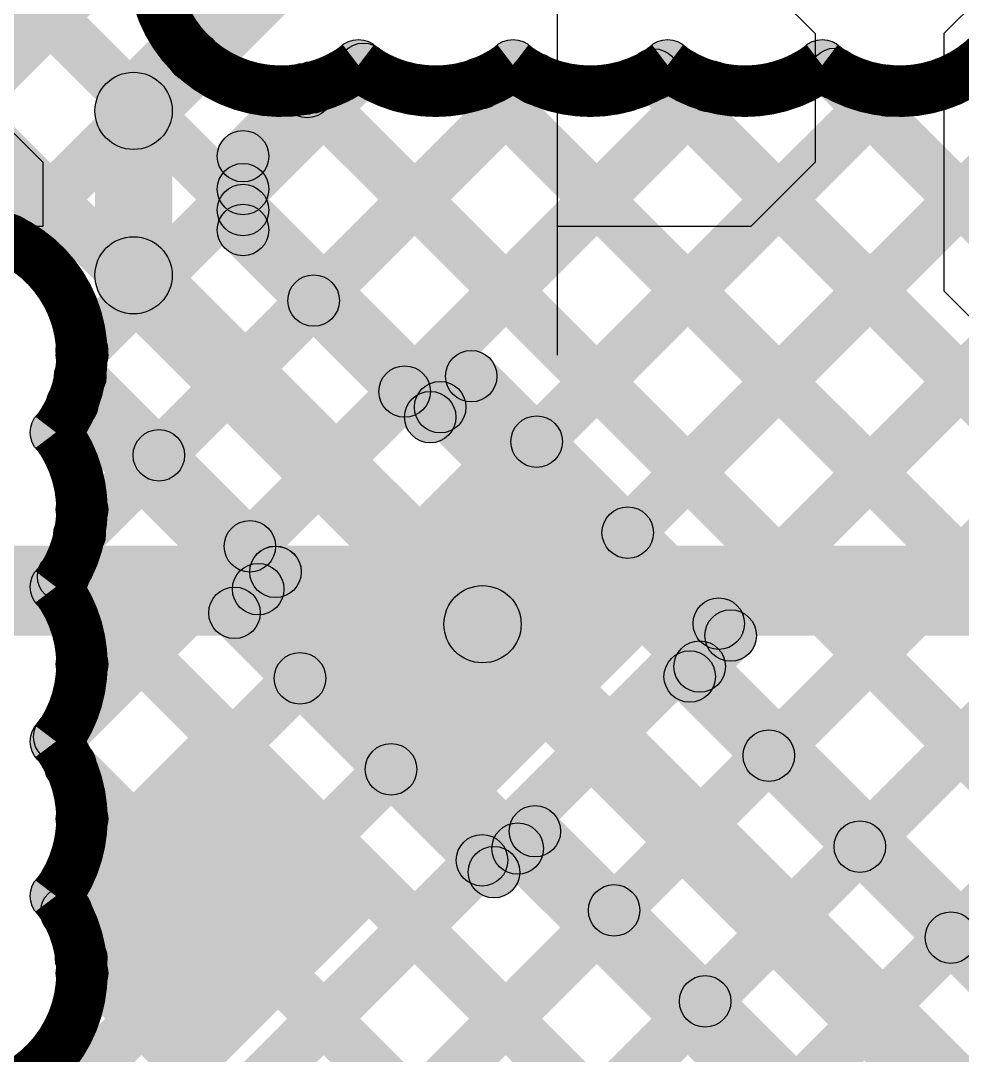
# Model space of a CAD drawing. Header units: millimetres. Extents: x -0.28 to 3.03, y -0.05 to 3.12.
# Drawn here: x 1.2905 to 1.4367, y 1.2132 to 1.374 of the extents above; entities that cross this region are included whole.
import ezdxf

# ---------------------------------------------------------------- set-up
doc = ezdxf.new("R2010")
doc.units = ezdxf.units.MM
doc.header["$MEASUREMENT"] = 0
for name, color, linetype in [('BottomLayer', 5, 'Continuous'), ('BottomPaste', 16, 'Continuous'), ('BottomSolder', 6, 'Continuous'), ('TopLayer', 1, 'Continuous'), ('TopOverlay', 2, 'Continuous')]:
    doc.layers.add(name, color=color, linetype=linetype)

# ---------------------------------------------------------------- blocks, each defined once
blk = doc.blocks.new('C__0603_B_82')
at = {"layer": 'BottomLayer'}
for points in [[(-0.045, -0.0175), (-0.045, 0.0175), (-0.015, 0.0175), (-0.015, -0.0175)], [(0.015, -0.0175), (0.015, 0.0175), (0.045, 0.0175), (0.045, -0.0175)]]:
    blk.add_hatch(color=5, dxfattribs=at).paths.add_polyline_path(points)
at = {"layer": 'BottomPaste'}
for points in [[(-0.045, -0.0175), (-0.045, 0.0175), (-0.015, 0.0175), (-0.015, -0.0175)], [(0.015, -0.0175), (0.015, 0.0175), (0.045, 0.0175), (0.045, -0.0175)]]:
    blk.add_hatch(color=16, dxfattribs=at).paths.add_polyline_path(points)
at = {"layer": 'BottomSolder'}
for points in [[(-0.04736, -0.01986), (-0.04736, 0.01986), (-0.01264, 0.01986), (-0.01264, -0.01986)], [(0.01264, -0.01986), (0.01264, 0.01986), (0.04736, 0.01986), (0.04736, -0.01986)]]:
    blk.add_hatch(color=6, dxfattribs=at).paths.add_polyline_path(points)

msp = doc.modelspace()

# ---------------------------------------------------------------- hatches: boundary and pattern name
at = {"layer": 'BottomLayer'}
for points in [[(1.38759, 1.29161), (1.38193, 1.29727), (1.47357, 1.3889), (1.47922, 1.38325)], [(1.31224, 1.35573), (1.30376, 1.36422), (1.32667, 1.38713), (1.33516, 1.37865)], [(1.40173, 1.27747), (1.39607, 1.28313), (1.4869, 1.37395), (1.49255, 1.36829)], [(1.32783, 1.34499), (1.32217, 1.35065), (1.34087, 1.36934), (1.34652, 1.36369)], [(1.32783, 1.34499), (1.32217, 1.35065), (1.34087, 1.36934), (1.34652, 1.36369)], [(1.38596, 1.36281), (1.39161, 1.36847), (1.469, 1.29108), (1.46334, 1.28542)], [(1.41415, 1.36291), (1.4198, 1.36856), (1.4704, 1.31797), (1.46474, 1.31231)], [(1.3388, 1.32767), (1.33314, 1.33333), (1.36759, 1.36778), (1.37325, 1.36213)], [(1.35294, 1.31353), (1.34728, 1.31919), (1.39471, 1.36662), (1.40037, 1.36096)], [(1.35903, 1.36145), (1.36469, 1.36711), (1.46803, 1.26377), (1.46237, 1.25812)], [(1.32783, 1.35011), (1.32217, 1.35576), (1.33285, 1.36644), (1.33851, 1.36078)], [(1.33213, 1.36007), (1.33779, 1.36572), (1.46763, 1.23589), (1.46197, 1.23023)], [(1.37344, 1.30575), (1.36779, 1.31141), (1.42232, 1.36594), (1.42798, 1.36029)], [(1.314, 1.33443), (1.302, 1.33443), (1.302, 1.35998), (1.314, 1.35998)], [(1.329, 1.34147), (1.321, 1.34147), (1.321, 1.35293), (1.329, 1.35293)], [(1.32217, 1.34175), (1.32783, 1.3474), (1.35846, 1.31677), (1.35281, 1.31111)], [(1.32217, 1.33864), (1.32783, 1.3443), (1.35691, 1.31522), (1.35125, 1.30956)], [(1.30376, 1.33018), (1.31224, 1.33867), (1.36646, 1.28446), (1.35797, 1.27597)], [(1.29687, 1.31586), (1.30253, 1.32151), (1.33287, 1.29117), (1.32721, 1.28552)], [(1.35691, 1.30956), (1.35125, 1.31521), (1.35762, 1.32158), (1.36327, 1.31592)], [(1.35762, 1.31592), (1.36327, 1.32158), (1.40358, 1.28127), (1.39792, 1.27562)], [(1.40951, 1.25696), (1.40385, 1.26262), (1.46412, 1.32289), (1.46977, 1.31723)], [(1.29567, 1.31168), (1.30133, 1.31733), (1.33018, 1.28848), (1.32452, 1.28283)], [(1.30243, 1.29131), (1.29677, 1.29696), (1.3091, 1.30929), (1.31475, 1.30363)], [(1.42365, 1.24282), (1.41799, 1.24848), (1.46573, 1.29622), (1.47139, 1.29056)], [(1.2993, 1.25989), (1.29364, 1.26555), (1.32324, 1.29515), (1.3289, 1.28949)], [(1.3265, 1.27915), (1.32085, 1.28481), (1.32721, 1.29117), (1.33287, 1.28552)], [(1.29424, 1.28483), (1.2999, 1.29048), (1.43083, 1.15955), (1.42517, 1.15389)], [(1.32085, 1.27915), (1.3265, 1.28481), (1.36681, 1.2445), (1.36115, 1.23885)], [(1.35797, 1.27597), (1.36646, 1.28446), (1.44924, 1.20167), (1.44076, 1.19318)], [(1.39721, 1.26925), (1.39156, 1.27491), (1.39792, 1.28127), (1.40358, 1.27562)], [(1.39156, 1.26925), (1.39721, 1.27491), (1.45983, 1.21229), (1.45417, 1.20664)], [(1.39311, 1.27081), (1.39877, 1.27646), (1.49222, 1.18301), (1.48656, 1.17735)], [(1.30037, 1.23268), (1.29471, 1.23834), (1.33102, 1.27464), (1.33667, 1.26898)], [(1.43779, 1.22868), (1.43213, 1.23433), (1.46261, 1.26481), (1.46827, 1.25916)], [(1.27767, 1.1817), (1.27202, 1.18735), (1.34516, 1.2605), (1.35082, 1.25484)], [(1.29535, 1.25543), (1.30101, 1.26109), (1.43083, 1.13127), (1.42517, 1.12561)], [(1.36681, 1.23885), (1.36115, 1.2445), (1.36752, 1.25087), (1.37317, 1.24521)], [(1.36752, 1.24521), (1.37317, 1.25087), (1.43083, 1.19321), (1.42517, 1.18756)], [(1.36483, 1.24252), (1.37048, 1.24818), (1.43083, 1.18783), (1.42517, 1.18218)], [(1.05743, 0.93317), (1.05177, 0.93883), (1.3593, 1.24636), (1.36496, 1.2407)], [(1.08572, 0.93317), (1.08006, 0.93883), (1.37981, 1.23858), (1.38546, 1.23292)], [(1.29702, 1.22548), (1.30267, 1.23114), (1.43083, 1.10298), (1.42517, 1.09732)], [(1.114, 0.93317), (1.10834, 0.93883), (1.39395, 1.22444), (1.39961, 1.21878)]]:
    msp.add_hatch(color=5, dxfattribs=at).paths.add_polyline_path(points)
h = msp.add_hatch(color=5, dxfattribs=at)
edge = h.paths.add_edge_path()
edge.add_arc((1.34292, 1.36707), 0.004, 0, 360)
h = msp.add_hatch(color=5, dxfattribs=at)
edge = h.paths.add_edge_path()
edge.add_arc((1.34292, 1.36707), 0.004, 0, 360)
h = msp.add_hatch(color=5, dxfattribs=at)
edge = h.paths.add_edge_path()
edge.add_arc((1.3437, 1.36651), 0.004, 0, 360)
h = msp.add_hatch(color=5, dxfattribs=at)
edge = h.paths.add_edge_path()
edge.add_arc((1.3437, 1.36651), 0.004, 0, 360)
h = msp.add_hatch(color=5, dxfattribs=at)
edge = h.paths.add_edge_path()
edge.add_arc((1.36694, 1.36707), 0.004, 0, 360)
h = msp.add_hatch(color=5, dxfattribs=at)
edge = h.paths.add_edge_path()
edge.add_arc((1.36694, 1.36707), 0.004, 0, 360)
h = msp.add_hatch(color=5, dxfattribs=at)
edge = h.paths.add_edge_path()
edge.add_arc((1.39095, 1.36707), 0.004, 0, 360)
h = msp.add_hatch(color=5, dxfattribs=at)
edge = h.paths.add_edge_path()
edge.add_arc((1.39095, 1.36707), 0.004, 0, 360)
h = msp.add_hatch(color=5, dxfattribs=at)
edge = h.paths.add_edge_path()
edge.add_arc((1.41497, 1.36707), 0.004, 0, 360)
h = msp.add_hatch(color=5, dxfattribs=at)
edge = h.paths.add_edge_path()
edge.add_arc((1.41497, 1.36707), 0.004, 0, 360)
h = msp.add_hatch(color=5, dxfattribs=at)
edge = h.paths.add_edge_path()
edge.add_arc((1.41697, 1.36573), 0.004, 0, 360)
h = msp.add_hatch(color=5, dxfattribs=at)
edge = h.paths.add_edge_path()
edge.add_arc((1.36186, 1.36428), 0.004, 0, 360)
h = msp.add_hatch(color=5, dxfattribs=at)
edge = h.paths.add_edge_path()
edge.add_arc((1.37042, 1.36495), 0.004, 0, 360)
h = msp.add_hatch(color=5, dxfattribs=at)
edge = h.paths.add_edge_path()
edge.add_arc((1.38878, 1.36564), 0.004, 0, 360)
h = msp.add_hatch(color=5, dxfattribs=at)
edge = h.paths.add_edge_path()
edge.add_arc((1.33496, 1.3629), 0.004, 0, 360)
h = msp.add_hatch(color=5, dxfattribs=at)
edge = h.paths.add_edge_path()
edge.add_arc((1.33568, 1.36361), 0.004, 0, 360)
h = msp.add_hatch(color=5, dxfattribs=at)
edge = h.paths.add_edge_path()
edge.add_arc((1.33568, 1.36361), 0.004, 0, 360)
h = msp.add_hatch(color=5, dxfattribs=at)
edge = h.paths.add_edge_path()
edge.add_arc((1.39754, 1.36379), 0.004, 0, 360)
h = msp.add_hatch(color=5, dxfattribs=at)
edge = h.paths.add_edge_path()
edge.add_arc((1.42515, 1.36312), 0.004, 0, 360)
h = msp.add_hatch(color=5, dxfattribs=at)
edge = h.paths.add_edge_path()
edge.add_arc((1.308, 1.35998), 0.006, 0, 360)
h = msp.add_hatch(color=5, dxfattribs=at)
edge = h.paths.add_edge_path()
edge.add_arc((1.308, 1.35998), 0.006, 0, 360)
h = msp.add_hatch(color=5, dxfattribs=at)
edge = h.paths.add_edge_path()
edge.add_arc((1.325, 1.35293), 0.004, 0, 360)
h = msp.add_hatch(color=5, dxfattribs=at)
edge = h.paths.add_edge_path()
edge.add_arc((1.325, 1.35293), 0.004, 0, 360)
h = msp.add_hatch(color=5, dxfattribs=at)
edge = h.paths.add_edge_path()
edge.add_arc((1.325, 1.34782), 0.004, 0, 360)
h = msp.add_hatch(color=5, dxfattribs=at)
edge = h.paths.add_edge_path()
edge.add_arc((1.325, 1.34782), 0.004, 0, 360)
h = msp.add_hatch(color=5, dxfattribs=at)
edge = h.paths.add_edge_path()
edge.add_arc((1.325, 1.34457), 0.004, 0, 360)
h = msp.add_hatch(color=5, dxfattribs=at)
edge = h.paths.add_edge_path()
edge.add_arc((1.325, 1.34147), 0.004, 0, 360)
h = msp.add_hatch(color=5, dxfattribs=at)
edge = h.paths.add_edge_path()
edge.add_arc((1.325, 1.34147), 0.004, 0, 360)
h = msp.add_hatch(color=5, dxfattribs=at)
edge = h.paths.add_edge_path()
edge.add_arc((1.308, 1.33443), 0.006, 0, 360)
h = msp.add_hatch(color=5, dxfattribs=at)
edge = h.paths.add_edge_path()
edge.add_arc((1.308, 1.33443), 0.006, 0, 360)
h = msp.add_hatch(color=5, dxfattribs=at)
edge = h.paths.add_edge_path()
edge.add_arc((1.33597, 1.3305), 0.004, 0, 360)
h = msp.add_hatch(color=5, dxfattribs=at)
edge = h.paths.add_edge_path()
edge.add_arc((1.2997, 1.31868), 0.004, 0, 360)
h = msp.add_hatch(color=5, dxfattribs=at)
edge = h.paths.add_edge_path()
edge.add_arc((1.2997, 1.31868), 0.004, 0, 360)
h = msp.add_hatch(color=5, dxfattribs=at)
edge = h.paths.add_edge_path()
edge.add_arc((1.36045, 1.31875), 0.004, 0, 360)
h = msp.add_hatch(color=5, dxfattribs=at)
edge = h.paths.add_edge_path()
edge.add_arc((1.36045, 1.31875), 0.004, 0, 360)
h = msp.add_hatch(color=5, dxfattribs=at)
edge = h.paths.add_edge_path()
edge.add_arc((1.35011, 1.31636), 0.004, 0, 360)
h = msp.add_hatch(color=5, dxfattribs=at)
edge = h.paths.add_edge_path()
edge.add_arc((1.2985, 1.3145), 0.004, 0, 360)
h = msp.add_hatch(color=5, dxfattribs=at)
edge = h.paths.add_edge_path()
edge.add_arc((1.35563, 1.31394), 0.004, 0, 360)
h = msp.add_hatch(color=5, dxfattribs=at)
edge = h.paths.add_edge_path()
edge.add_arc((1.35408, 1.31239), 0.004, 0, 360)
h = msp.add_hatch(color=5, dxfattribs=at)
edge = h.paths.add_edge_path()
edge.add_arc((1.35408, 1.31239), 0.004, 0, 360)
h = msp.add_hatch(color=5, dxfattribs=at)
edge = h.paths.add_edge_path()
edge.add_arc((1.29594, 1.31002), 0.004, 0, 360)
h = msp.add_hatch(color=5, dxfattribs=at)
edge = h.paths.add_edge_path()
edge.add_arc((1.29594, 1.31002), 0.004, 0, 360)
h = msp.add_hatch(color=5, dxfattribs=at)
edge = h.paths.add_edge_path()
edge.add_arc((1.37061, 1.30858), 0.004, 0, 360)
h = msp.add_hatch(color=5, dxfattribs=at)
edge = h.paths.add_edge_path()
edge.add_arc((1.31193, 1.30646), 0.004, 0, 360)
h = msp.add_hatch(color=5, dxfattribs=at)
edge = h.paths.add_edge_path()
edge.add_arc((1.29998, 1.29802), 0.004, 0, 360)
h = msp.add_hatch(color=5, dxfattribs=at)
edge = h.paths.add_edge_path()
edge.add_arc((1.29998, 1.29802), 0.004, 0, 360)
h = msp.add_hatch(color=5, dxfattribs=at)
edge = h.paths.add_edge_path()
edge.add_arc((1.2996, 1.29414), 0.004, 0, 360)
h = msp.add_hatch(color=5, dxfattribs=at)
edge = h.paths.add_edge_path()
edge.add_arc((1.38476, 1.29444), 0.004, 0, 360)
h = msp.add_hatch(color=5, dxfattribs=at)
edge = h.paths.add_edge_path()
edge.add_arc((1.32607, 1.29232), 0.004, 0, 360)
h = msp.add_hatch(color=5, dxfattribs=at)
edge = h.paths.add_edge_path()
edge.add_arc((1.29707, 1.28765), 0.004, 0, 360)
h = msp.add_hatch(color=5, dxfattribs=at)
edge = h.paths.add_edge_path()
edge.add_arc((1.33004, 1.28835), 0.004, 0, 360)
h = msp.add_hatch(color=5, dxfattribs=at)
edge = h.paths.add_edge_path()
edge.add_arc((1.33004, 1.28834), 0.004, 0, 360)
h = msp.add_hatch(color=5, dxfattribs=at)
edge = h.paths.add_edge_path()
edge.add_arc((1.29594, 1.28601), 0.004, 0, 360)
h = msp.add_hatch(color=5, dxfattribs=at)
edge = h.paths.add_edge_path()
edge.add_arc((1.29594, 1.28601), 0.004, 0, 360)
h = msp.add_hatch(color=5, dxfattribs=at)
edge = h.paths.add_edge_path()
edge.add_arc((1.32735, 1.28566), 0.004, 0, 360)
h = msp.add_hatch(color=5, dxfattribs=at)
edge = h.paths.add_edge_path()
edge.add_arc((1.36221, 1.28021), 0.006, 0, 360)
h = msp.add_hatch(color=5, dxfattribs=at)
edge = h.paths.add_edge_path()
edge.add_arc((1.36221, 1.28021), 0.006, 0, 360)
h = msp.add_hatch(color=5, dxfattribs=at)
edge = h.paths.add_edge_path()
edge.add_arc((1.32368, 1.28198), 0.004, 0, 360)
h = msp.add_hatch(color=5, dxfattribs=at)
edge = h.paths.add_edge_path()
edge.add_arc((1.32368, 1.28198), 0.004, 0, 360)
h = msp.add_hatch(color=5, dxfattribs=at)
edge = h.paths.add_edge_path()
edge.add_arc((1.3989, 1.2803), 0.004, 0, 360)
h = msp.add_hatch(color=5, dxfattribs=at)
edge = h.paths.add_edge_path()
edge.add_arc((1.40075, 1.27845), 0.004, 0, 360)
h = msp.add_hatch(color=5, dxfattribs=at)
edge = h.paths.add_edge_path()
edge.add_arc((1.40075, 1.27845), 0.004, 0, 360)
h = msp.add_hatch(color=5, dxfattribs=at)
edge = h.paths.add_edge_path()
edge.add_arc((1.29998, 1.274), 0.004, 0, 360)
h = msp.add_hatch(color=5, dxfattribs=at)
edge = h.paths.add_edge_path()
edge.add_arc((1.29998, 1.274), 0.004, 0, 360)
h = msp.add_hatch(color=5, dxfattribs=at)
edge = h.paths.add_edge_path()
edge.add_arc((1.39594, 1.27363), 0.004, 0, 360)
h = msp.add_hatch(color=5, dxfattribs=at)
edge = h.paths.add_edge_path()
edge.add_arc((1.33385, 1.27181), 0.004, 0, 360)
h = msp.add_hatch(color=5, dxfattribs=at)
edge = h.paths.add_edge_path()
edge.add_arc((1.39439, 1.27208), 0.004, 0, 360)
h = msp.add_hatch(color=5, dxfattribs=at)
edge = h.paths.add_edge_path()
edge.add_arc((1.39439, 1.27208), 0.004, 0, 360)
h = msp.add_hatch(color=5, dxfattribs=at)
edge = h.paths.add_edge_path()
edge.add_arc((1.29594, 1.26199), 0.004, 0, 360)
h = msp.add_hatch(color=5, dxfattribs=at)
edge = h.paths.add_edge_path()
edge.add_arc((1.29594, 1.26199), 0.004, 0, 360)
h = msp.add_hatch(color=5, dxfattribs=at)
edge = h.paths.add_edge_path()
edge.add_arc((1.29647, 1.26272), 0.004, 0, 360)
h = msp.add_hatch(color=5, dxfattribs=at)
edge = h.paths.add_edge_path()
edge.add_arc((1.40668, 1.25979), 0.004, 0, 360)
h = msp.add_hatch(color=5, dxfattribs=at)
edge = h.paths.add_edge_path()
edge.add_arc((1.29818, 1.25826), 0.004, 0, 360)
h = msp.add_hatch(color=5, dxfattribs=at)
edge = h.paths.add_edge_path()
edge.add_arc((1.34799, 1.25767), 0.004, 0, 360)
h = msp.add_hatch(color=5, dxfattribs=at)
edge = h.paths.add_edge_path()
edge.add_arc((1.29998, 1.24998), 0.004, 0, 360)
h = msp.add_hatch(color=5, dxfattribs=at)
edge = h.paths.add_edge_path()
edge.add_arc((1.29998, 1.24998), 0.004, 0, 360)
h = msp.add_hatch(color=5, dxfattribs=at)
edge = h.paths.add_edge_path()
edge.add_arc((1.37034, 1.24804), 0.004, 0, 360)
h = msp.add_hatch(color=5, dxfattribs=at)
edge = h.paths.add_edge_path()
edge.add_arc((1.37034, 1.24804), 0.004, 0, 360)
h = msp.add_hatch(color=5, dxfattribs=at)
edge = h.paths.add_edge_path()
edge.add_arc((1.36766, 1.24535), 0.004, 0, 360)
h = msp.add_hatch(color=5, dxfattribs=at)
edge = h.paths.add_edge_path()
edge.add_arc((1.42082, 1.24565), 0.004, 0, 360)
h = msp.add_hatch(color=5, dxfattribs=at)
edge = h.paths.add_edge_path()
edge.add_arc((1.36213, 1.24353), 0.004, 0, 360)
h = msp.add_hatch(color=5, dxfattribs=at)
edge = h.paths.add_edge_path()
edge.add_arc((1.36398, 1.24168), 0.004, 0, 360)
h = msp.add_hatch(color=5, dxfattribs=at)
edge = h.paths.add_edge_path()
edge.add_arc((1.36398, 1.24168), 0.004, 0, 360)
h = msp.add_hatch(color=5, dxfattribs=at)
edge = h.paths.add_edge_path()
edge.add_arc((1.29594, 1.23798), 0.004, 0, 360)
h = msp.add_hatch(color=5, dxfattribs=at)
edge = h.paths.add_edge_path()
edge.add_arc((1.29594, 1.23798), 0.004, 0, 360)
h = msp.add_hatch(color=5, dxfattribs=at)
edge = h.paths.add_edge_path()
edge.add_arc((1.29754, 1.23551), 0.004, 0, 360)
h = msp.add_hatch(color=5, dxfattribs=at)
edge = h.paths.add_edge_path()
edge.add_arc((1.38264, 1.23575), 0.004, 0, 360)
h = msp.add_hatch(color=5, dxfattribs=at)
edge = h.paths.add_edge_path()
edge.add_arc((1.43496, 1.23151), 0.004, 0, 360)
h = msp.add_hatch(color=5, dxfattribs=at)
edge = h.paths.add_edge_path()
edge.add_arc((1.29985, 1.22831), 0.004, 0, 360)
h = msp.add_hatch(color=5, dxfattribs=at)
edge = h.paths.add_edge_path()
edge.add_arc((1.29998, 1.22597), 0.004, 0, 360)
h = msp.add_hatch(color=5, dxfattribs=at)
edge = h.paths.add_edge_path()
edge.add_arc((1.29998, 1.22597), 0.004, 0, 360)
h = msp.add_hatch(color=5, dxfattribs=at)
edge = h.paths.add_edge_path()
edge.add_arc((1.39678, 1.22161), 0.004, 0, 360)
at = {"layer": 'TopLayer'}
for points in [[(1.27723, 1.35096), (1.27157, 1.35661), (1.30382, 1.38886), (1.30947, 1.3832)], [(1.27767, 1.1817), (1.27202, 1.18735), (1.47357, 1.3889), (1.47922, 1.38325)], [(1.2807, 1.38322), (1.28636, 1.38888), (1.49222, 1.18301), (1.48656, 1.17735)], [(1.26343, 1.13917), (1.25777, 1.14483), (1.4869, 1.37395), (1.49255, 1.36829)], [(1.29162, 1.33707), (1.28597, 1.34273), (1.31449, 1.37125), (1.32014, 1.36559)], [(1.27267, 1.36296), (1.27833, 1.36862), (1.48812, 1.15883), (1.48246, 1.15317)], [(1.3028, 1.31996), (1.29714, 1.32562), (1.34087, 1.36934), (1.34652, 1.36369)], [(1.38596, 1.36281), (1.39161, 1.36847), (1.469, 1.29108), (1.46334, 1.28542)], [(1.41415, 1.36291), (1.4198, 1.36856), (1.4704, 1.31797), (1.46474, 1.31231)], [(1.2993, 1.25989), (1.29364, 1.26555), (1.39471, 1.36662), (1.40037, 1.36096)], [(1.30243, 1.29131), (1.29677, 1.29696), (1.36759, 1.36778), (1.37325, 1.36213)], [(1.30243, 1.29131), (1.29677, 1.29696), (1.36759, 1.36778), (1.37325, 1.36213)], [(1.35903, 1.36145), (1.36469, 1.36711), (1.46803, 1.26377), (1.46237, 1.25812)], [(1.30037, 1.23268), (1.29471, 1.23834), (1.42232, 1.36594), (1.42798, 1.36029)], [(1.33167, 1.36053), (1.33733, 1.36619), (1.46763, 1.23589), (1.46197, 1.23023)], [(1.30572, 1.15317), (1.30006, 1.15883), (1.46412, 1.32289), (1.46977, 1.31723)], [(1.29567, 1.31168), (1.30133, 1.31733), (1.45983, 1.15883), (1.45418, 1.15317)], [(1.334, 1.15317), (1.32834, 1.15883), (1.46573, 1.29622), (1.47139, 1.29056)], [(1.29424, 1.28483), (1.2999, 1.29048), (1.43155, 1.15883), (1.42589, 1.15317)], [(1.36228, 1.15317), (1.35663, 1.15883), (1.46261, 1.26481), (1.46827, 1.25916)], [(1.29535, 1.25543), (1.30101, 1.26109), (1.40327, 1.15883), (1.39761, 1.15317)], [(1.29702, 1.22548), (1.30267, 1.23114), (1.37498, 1.15883), (1.36932, 1.15317)]]:
    msp.add_hatch(color=1, dxfattribs=at).paths.add_polyline_path(points)
h = msp.add_hatch(color=1, dxfattribs=at)
edge = h.paths.add_edge_path()
edge.add_arc((1.31732, 1.36842), 0.004, 0, 360)
h = msp.add_hatch(color=1, dxfattribs=at)
edge = h.paths.add_edge_path()
edge.add_arc((1.34292, 1.36707), 0.004, 0, 360)
h = msp.add_hatch(color=1, dxfattribs=at)
edge = h.paths.add_edge_path()
edge.add_arc((1.34292, 1.36707), 0.004, 0, 360)
h = msp.add_hatch(color=1, dxfattribs=at)
edge = h.paths.add_edge_path()
edge.add_arc((1.3437, 1.36651), 0.004, 0, 360)
h = msp.add_hatch(color=1, dxfattribs=at)
edge = h.paths.add_edge_path()
edge.add_arc((1.36694, 1.36707), 0.004, 0, 360)
h = msp.add_hatch(color=1, dxfattribs=at)
edge = h.paths.add_edge_path()
edge.add_arc((1.36694, 1.36707), 0.004, 0, 360)
h = msp.add_hatch(color=1, dxfattribs=at)
edge = h.paths.add_edge_path()
edge.add_arc((1.39095, 1.36707), 0.004, 0, 360)
h = msp.add_hatch(color=1, dxfattribs=at)
edge = h.paths.add_edge_path()
edge.add_arc((1.39095, 1.36707), 0.004, 0, 360)
h = msp.add_hatch(color=1, dxfattribs=at)
edge = h.paths.add_edge_path()
edge.add_arc((1.41497, 1.36707), 0.004, 0, 360)
h = msp.add_hatch(color=1, dxfattribs=at)
edge = h.paths.add_edge_path()
edge.add_arc((1.41497, 1.36707), 0.004, 0, 360)
h = msp.add_hatch(color=1, dxfattribs=at)
edge = h.paths.add_edge_path()
edge.add_arc((1.41697, 1.36573), 0.004, 0, 360)
h = msp.add_hatch(color=1, dxfattribs=at)
edge = h.paths.add_edge_path()
edge.add_arc((1.36186, 1.36428), 0.004, 0, 360)
h = msp.add_hatch(color=1, dxfattribs=at)
edge = h.paths.add_edge_path()
edge.add_arc((1.37042, 1.36495), 0.004, 0, 360)
h = msp.add_hatch(color=1, dxfattribs=at)
edge = h.paths.add_edge_path()
edge.add_arc((1.37042, 1.36495), 0.004, 0, 360)
h = msp.add_hatch(color=1, dxfattribs=at)
edge = h.paths.add_edge_path()
edge.add_arc((1.38878, 1.36564), 0.004, 0, 360)
h = msp.add_hatch(color=1, dxfattribs=at)
edge = h.paths.add_edge_path()
edge.add_arc((1.3345, 1.36336), 0.004, 0, 360)
h = msp.add_hatch(color=1, dxfattribs=at)
edge = h.paths.add_edge_path()
edge.add_arc((1.39754, 1.36379), 0.004, 0, 360)
h = msp.add_hatch(color=1, dxfattribs=at)
edge = h.paths.add_edge_path()
edge.add_arc((1.42515, 1.36312), 0.004, 0, 360)
h = msp.add_hatch(color=1, dxfattribs=at)
edge = h.paths.add_edge_path()
edge.add_arc((1.28879, 1.3399), 0.004, 0, 360)
h = msp.add_hatch(color=1, dxfattribs=at)
edge = h.paths.add_edge_path()
edge.add_arc((1.29997, 1.32279), 0.004, 0, 360)
h = msp.add_hatch(color=1, dxfattribs=at)
edge = h.paths.add_edge_path()
edge.add_arc((1.29998, 1.32203), 0.004, 0, 360)
h = msp.add_hatch(color=1, dxfattribs=at)
edge = h.paths.add_edge_path()
edge.add_arc((1.29998, 1.32203), 0.004, 0, 360)
h = msp.add_hatch(color=1, dxfattribs=at)
edge = h.paths.add_edge_path()
edge.add_arc((1.2985, 1.3145), 0.004, 0, 360)
h = msp.add_hatch(color=1, dxfattribs=at)
edge = h.paths.add_edge_path()
edge.add_arc((1.29594, 1.31002), 0.004, 0, 360)
h = msp.add_hatch(color=1, dxfattribs=at)
edge = h.paths.add_edge_path()
edge.add_arc((1.29594, 1.31002), 0.004, 0, 360)
h = msp.add_hatch(color=1, dxfattribs=at)
edge = h.paths.add_edge_path()
edge.add_arc((1.29998, 1.29802), 0.004, 0, 360)
h = msp.add_hatch(color=1, dxfattribs=at)
edge = h.paths.add_edge_path()
edge.add_arc((1.29998, 1.29802), 0.004, 0, 360)
h = msp.add_hatch(color=1, dxfattribs=at)
edge = h.paths.add_edge_path()
edge.add_arc((1.2996, 1.29414), 0.004, 0, 360)
h = msp.add_hatch(color=1, dxfattribs=at)
edge = h.paths.add_edge_path()
edge.add_arc((1.2996, 1.29414), 0.004, 0, 360)
h = msp.add_hatch(color=1, dxfattribs=at)
edge = h.paths.add_edge_path()
edge.add_arc((1.29707, 1.28765), 0.004, 0, 360)
h = msp.add_hatch(color=1, dxfattribs=at)
edge = h.paths.add_edge_path()
edge.add_arc((1.29594, 1.28601), 0.004, 0, 360)
h = msp.add_hatch(color=1, dxfattribs=at)
edge = h.paths.add_edge_path()
edge.add_arc((1.29594, 1.28601), 0.004, 0, 360)
h = msp.add_hatch(color=1, dxfattribs=at)
edge = h.paths.add_edge_path()
edge.add_arc((1.29998, 1.274), 0.004, 0, 360)
h = msp.add_hatch(color=1, dxfattribs=at)
edge = h.paths.add_edge_path()
edge.add_arc((1.29998, 1.274), 0.004, 0, 360)
h = msp.add_hatch(color=1, dxfattribs=at)
edge = h.paths.add_edge_path()
edge.add_arc((1.29594, 1.26199), 0.004, 0, 360)
h = msp.add_hatch(color=1, dxfattribs=at)
edge = h.paths.add_edge_path()
edge.add_arc((1.29594, 1.26199), 0.004, 0, 360)
h = msp.add_hatch(color=1, dxfattribs=at)
edge = h.paths.add_edge_path()
edge.add_arc((1.29647, 1.26272), 0.004, 0, 360)
h = msp.add_hatch(color=1, dxfattribs=at)
edge = h.paths.add_edge_path()
edge.add_arc((1.29818, 1.25826), 0.004, 0, 360)
h = msp.add_hatch(color=1, dxfattribs=at)
edge = h.paths.add_edge_path()
edge.add_arc((1.29998, 1.24998), 0.004, 0, 360)
h = msp.add_hatch(color=1, dxfattribs=at)
edge = h.paths.add_edge_path()
edge.add_arc((1.29998, 1.24998), 0.004, 0, 360)
h = msp.add_hatch(color=1, dxfattribs=at)
edge = h.paths.add_edge_path()
edge.add_arc((1.29594, 1.23798), 0.004, 0, 360)
h = msp.add_hatch(color=1, dxfattribs=at)
edge = h.paths.add_edge_path()
edge.add_arc((1.29594, 1.23798), 0.004, 0, 360)
h = msp.add_hatch(color=1, dxfattribs=at)
edge = h.paths.add_edge_path()
edge.add_arc((1.29754, 1.23551), 0.004, 0, 360)
h = msp.add_hatch(color=1, dxfattribs=at)
edge = h.paths.add_edge_path()
edge.add_arc((1.29985, 1.22831), 0.004, 0, 360)
h = msp.add_hatch(color=1, dxfattribs=at)
edge = h.paths.add_edge_path()
edge.add_arc((1.29998, 1.22597), 0.004, 0, 360)
h = msp.add_hatch(color=1, dxfattribs=at)
edge = h.paths.add_edge_path()
edge.add_arc((1.29998, 1.22597), 0.004, 0, 360)
at = {"layer": 'TopOverlay'}
msp.add_hatch(color=2, dxfattribs=at).paths.add_polyline_path([(0.96257, 1.27843), (0.96257, 1.29243), (1.83043, 1.29243), (1.83043, 1.27843)])

# ---------------------------------------------------------------- linework, layer by layer
at = {"layer": 'BottomLayer', "const_width": 0.008}
for points in [[(1.44684, 1.38289, -0.62006), (1.41497, 1.36707)], [(1.34292, 1.36707, -0.102141), (1.33568, 1.36361)], [(1.36694, 1.36707, -0.336591), (1.34292, 1.36707)], [(1.39095, 1.36707, -0.336591), (1.36694, 1.36707)], [(1.41497, 1.36707, -0.336591), (1.39095, 1.36707)], [(1.2997, 1.31868, -0.120582), (1.29594, 1.31002)], [(1.29594, 1.31002, -0.163781), (1.29998, 1.29802)], [(1.29998, 1.29802, -0.163782), (1.29594, 1.28601)], [(1.29594, 1.28601, -0.163782), (1.29998, 1.274)], [(1.29998, 1.274, -0.163781), (1.29594, 1.26199)], [(1.29594, 1.26199, -0.163781), (1.29998, 1.24998)], [(1.29998, 1.24998, -0.163782), (1.29594, 1.23798)], [(1.29594, 1.23798, -0.163782), (1.29998, 1.22597)], [(1.29998, 1.22597, -0.48652), (1.2754, 1.20668)]]:
    msp.add_lwpolyline(points, format="xyb", dxfattribs=at)
at = {"layer": 'BottomLayer'}
for centre, radius in [((1.34292, 1.36707), 0.004), ((1.34292, 1.36707), 0.004), ((1.3437, 1.36651), 0.004), ((1.3437, 1.36651), 0.004), ((1.36694, 1.36707), 0.004), ((1.36694, 1.36707), 0.004), ((1.39095, 1.36707), 0.004), ((1.39095, 1.36707), 0.004), ((1.41497, 1.36707), 0.004), ((1.41497, 1.36707), 0.004), ((1.41697, 1.36573), 0.004), ((1.36186, 1.36428), 0.004), ((1.37042, 1.36495), 0.004), ((1.38878, 1.36564), 0.004), ((1.33496, 1.3629), 0.004), ((1.33568, 1.36361), 0.004), ((1.33568, 1.36361), 0.004), ((1.39754, 1.36379), 0.004), ((1.42515, 1.36312), 0.004), ((1.308, 1.35998), 0.006), ((1.308, 1.35998), 0.006), ((1.325, 1.35293), 0.004), ((1.325, 1.35293), 0.004), ((1.325, 1.34782), 0.004), ((1.325, 1.34782), 0.004), ((1.325, 1.34457), 0.004), ((1.325, 1.34147), 0.004), ((1.325, 1.34147), 0.004), ((1.308, 1.33443), 0.006), ((1.308, 1.33443), 0.006), ((1.33597, 1.3305), 0.004), ((1.2997, 1.31868), 0.004), ((1.2997, 1.31868), 0.004), ((1.36045, 1.31875), 0.004), ((1.36045, 1.31875), 0.004), ((1.35011, 1.31636), 0.004), ((1.2985, 1.3145), 0.004), ((1.35563, 1.31394), 0.004), ((1.35408, 1.31239), 0.004), ((1.35408, 1.31239), 0.004), ((1.29594, 1.31002), 0.004), ((1.29594, 1.31002), 0.004), ((1.37061, 1.30858), 0.004), ((1.31193, 1.30646), 0.004), ((1.29998, 1.29802), 0.004), ((1.29998, 1.29802), 0.004), ((1.2996, 1.29414), 0.004), ((1.38476, 1.29444), 0.004), ((1.32607, 1.29232), 0.004), ((1.29707, 1.28765), 0.004), ((1.33004, 1.28835), 0.004), ((1.33004, 1.28834), 0.004), ((1.29594, 1.28601), 0.004), ((1.29594, 1.28601), 0.004), ((1.32735, 1.28566), 0.004), ((1.36221, 1.28021), 0.006), ((1.36221, 1.28021), 0.006), ((1.32368, 1.28198), 0.004), ((1.32368, 1.28198), 0.004), ((1.3989, 1.2803), 0.004), ((1.40075, 1.27845), 0.004), ((1.40075, 1.27845), 0.004), ((1.29998, 1.274), 0.004), ((1.29998, 1.274), 0.004), ((1.39594, 1.27363), 0.004), ((1.33385, 1.27181), 0.004), ((1.39439, 1.27208), 0.004), ((1.39439, 1.27208), 0.004), ((1.29594, 1.26199), 0.004), ((1.29594, 1.26199), 0.004), ((1.29647, 1.26272), 0.004), ((1.40668, 1.25979), 0.004), ((1.29818, 1.25826), 0.004), ((1.34799, 1.25767), 0.004), ((1.29998, 1.24998), 0.004), ((1.29998, 1.24998), 0.004), ((1.37034, 1.24804), 0.004), ((1.37034, 1.24804), 0.004), ((1.36766, 1.24535), 0.004), ((1.42082, 1.24565), 0.004), ((1.36213, 1.24353), 0.004), ((1.36398, 1.24168), 0.004), ((1.36398, 1.24168), 0.004), ((1.29594, 1.23798), 0.004), ((1.29594, 1.23798), 0.004), ((1.29754, 1.23551), 0.004), ((1.38264, 1.23575), 0.004), ((1.43496, 1.23151), 0.004), ((1.29985, 1.22831), 0.004), ((1.29998, 1.22597), 0.004), ((1.29998, 1.22597), 0.004), ((1.39678, 1.22161), 0.004)]:
    msp.add_circle(centre, radius, dxfattribs=at)
at = {"layer": 'TopLayer', "const_width": 0.008}
for points in [[(1.34292, 1.36707, -0.686878), (1.3114, 1.38659)], [(1.44684, 1.38289, -0.62006), (1.41497, 1.36707)], [(1.36694, 1.36707, -0.336591), (1.34292, 1.36707)], [(1.39095, 1.36707, -0.336591), (1.36694, 1.36707)], [(1.41497, 1.36707, -0.336591), (1.39095, 1.36707)], [(1.2754, 1.34132, -0.486521), (1.29998, 1.32203)], [(1.29998, 1.32203, -0.163781), (1.29594, 1.31002)], [(1.29594, 1.31002, -0.163781), (1.29998, 1.29802)], [(1.29998, 1.29802, -0.163782), (1.29594, 1.28601)], [(1.29594, 1.28601, -0.163782), (1.29998, 1.274)], [(1.29998, 1.274, -0.163781), (1.29594, 1.26199)], [(1.29594, 1.26199, -0.163781), (1.29998, 1.24998)], [(1.29998, 1.24998, -0.163782), (1.29594, 1.23798)], [(1.29594, 1.23798, -0.163782), (1.29998, 1.22597)], [(1.29998, 1.22597, -0.48652), (1.2754, 1.20668)]]:
    msp.add_lwpolyline(points, format="xyb", dxfattribs=at)
at = {"layer": 'TopLayer'}
for centre in [(1.31732, 1.36842), (1.34292, 1.36707), (1.34292, 1.36707), (1.3437, 1.36651), (1.36694, 1.36707), (1.36694, 1.36707), (1.39095, 1.36707), (1.39095, 1.36707), (1.41497, 1.36707), (1.41497, 1.36707), (1.41697, 1.36573), (1.36186, 1.36428), (1.37042, 1.36495), (1.37042, 1.36495), (1.38878, 1.36564), (1.3345, 1.36336), (1.39754, 1.36379), (1.42515, 1.36312), (1.28879, 1.3399), (1.29997, 1.32279), (1.29998, 1.32203), (1.29998, 1.32203), (1.2985, 1.3145), (1.29594, 1.31002), (1.29594, 1.31002), (1.29998, 1.29802), (1.29998, 1.29802), (1.2996, 1.29414), (1.2996, 1.29414), (1.29707, 1.28765), (1.29594, 1.28601), (1.29594, 1.28601), (1.29998, 1.274), (1.29998, 1.274), (1.29594, 1.26199), (1.29594, 1.26199), (1.29647, 1.26272), (1.29818, 1.25826), (1.29998, 1.24998), (1.29998, 1.24998), (1.29594, 1.23798), (1.29594, 1.23798), (1.29754, 1.23551), (1.29985, 1.22831), (1.29998, 1.22597), (1.29998, 1.22597)]:
    msp.add_circle(centre, 0.004, dxfattribs=at)
at = {"layer": 'TopOverlay'}
for p, q in [((1.37387, 1.322), (1.37387, 1.38198)), ((1.40386, 1.38198), (1.41386, 1.37198)), ((1.44385, 1.38198), (1.43385, 1.37198)), ((1.41386, 1.37198), (1.41386, 1.35199)), ((1.43385, 1.37198), (1.43385, 1.332)), ((1.2839, 1.36199), (1.2939, 1.35199)), ((1.2939, 1.35199), (1.2939, 1.34199)), ((1.41386, 1.35199), (1.40386, 1.34199)), ((1.2939, 1.34199), (1.25391, 1.34199)), ((1.40386, 1.34199), (1.37387, 1.34199)), ((1.43385, 1.332), (1.44385, 1.322))]:
    msp.add_line(p, q, dxfattribs=at)

# ---------------------------------------------------------------- block references
at = {"rotation": 225}
msp.add_blockref('C__0603_B_82', (1.341, 1.259), dxfattribs=at)

doc.saveas('drawing.dxf')
